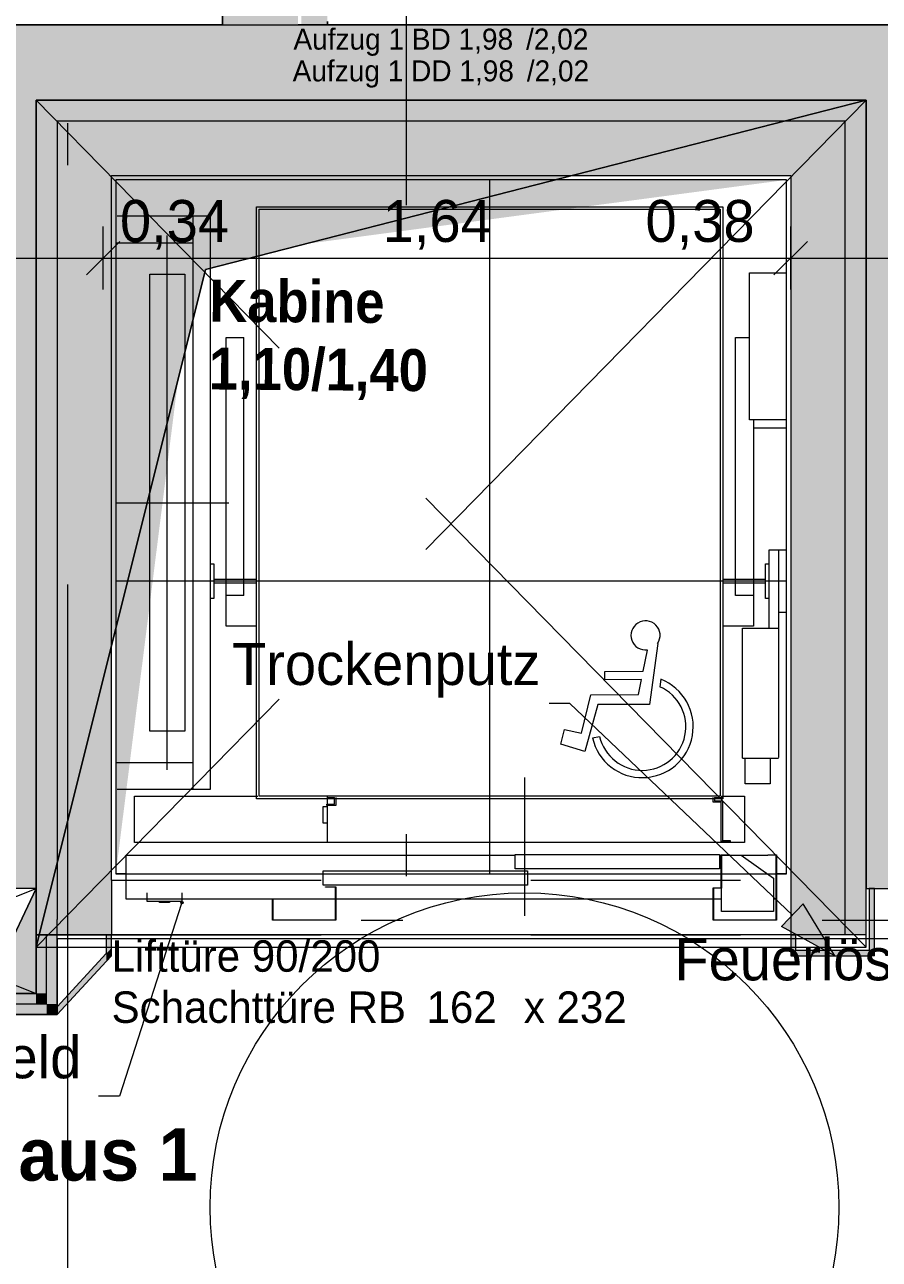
# Model space of a CAD drawing. Header units: metres. Extents: x -3 to 205, y -18 to 45.
# Drawn here: x 8.898 to 10.936, y -6.809 to -3.865 of the extents above; entities that cross this region are included whole.
import ezdxf

# ---------------------------------------------------------------- set-up
doc = ezdxf.new("R2010")
doc.units = ezdxf.units.M
doc.header["$MEASUREMENT"] = 0
for name, pattern in [('Achse', [0.004, 0.002, -0.001, 0, -0.001]), ('Schnittlinie', [0.006, 0.003, -0.0015, 0, -0.0015]), ('Strichlinie eng', [0.002, 0.0015, -0.0005]), ('Untersicht', [0.001, 0.0005, -0.0005])]:
    doc.linetypes.add(name, pattern=pattern)
for name, color, linetype in [('1._1.Stock PP STG1_3_000 Achsraster', 7, 'Continuous'), ('1._1.Stock PP STG1_3_120 Wand Innen tragend', 7, 'Continuous'), ('1._1.Stock PP STG1_3_130 Wand Innen', 7, 'Continuous'), ('1._1.Stock PP STG1_3_170 Schachtwände', 7, 'Continuous'), ('1._1.Stock PP STG1_3_210 Decke', 7, 'Continuous'), ('1._1.Stock PP STG1_3_220 Bodenaufbau', 7, 'Continuous'), ('1._1.Stock PP STG1_3_270 Deckendurchbruchsymbol', 7, 'Continuous'), ('1._1.Stock PP STG1_3_430 Aufzug', 7, 'Continuous'), ('1._1.Stock PP STG1_3_810 Raum', 7, 'Continuous'), ('1._1.Stock PP STG1_3_851 Marker Schnitt', 7, 'Continuous'), ('1._1.Stock PP STG1_3_870 Dokumentation allgemein', 7, 'Continuous'), ('1._1.Stock PP STG1_3_915 Allgemein Beschriftung.x', 7, 'Continuous'), ('1._1.Stock PP STG1_3_950 Polierplan Bemaßung', 7, 'Continuous'), ('1._1.Stock PP STG1_3_955 Polierplan Beschriftung', 7, 'Continuous')]:
    doc.layers.add(name, color=color, linetype=linetype)
doc.styles.add('ERSTELLTER_STIL_2', font='')
doc.styles.add('ERSTELLTER_STIL_4', font='', dxfattribs={"width": 0.936868})
doc.styles.add('ERSTELLTER_STIL_6', font='')
doc.styles.get('ERSTELLTER_STIL_2').set_extended_font_data('Eurostile')
doc.styles.get('ERSTELLTER_STIL_4').set_extended_font_data('Eurostile', bold=True)
doc.styles.get('ERSTELLTER_STIL_6').set_extended_font_data('Eurostile', bold=True)

msp = doc.modelspace()

# ---------------------------------------------------------------- hatches: boundary and pattern name
at = {"layer": '1._1.Stock PP STG1_3_120 Wand Innen tragend', "linetype": 'Continuous', "lineweight": 13, "true_color": 0x3f7f02}
for points in [[(9.55, -3.865), (9.55, 0.49), (9.37, 0.49), (9.37, -3.865)], [(8.745, -4.045), (8.925, -4.045), (8.745, -3.865)], [(8.745, -3.865), (8.925, -4.045), (8.925, -3.865)], [(10.905, -3.865), (8.925, -3.865), (8.925, -4.045), (10.905, -4.045)], [(10.905, -4.045), (11.085, -4.045), (11.085, -3.865)], [(10.905, -3.865), (10.905, -4.045), (11.085, -3.865)], [(8.745, -4.045), (8.745, -5.735), (8.8113, -5.805), (8.925, -5.805), (8.925, -4.045)], [(11.085, -5.745), (11.085, -4.045), (10.905, -4.045), (10.905, -5.745)], [(11.085, -5.745), (10.905, -5.925), (11.085, -5.925)], [(10.905, -5.745), (10.905, -5.925), (11.085, -5.745)], [(8.745, -5.805), (8.745, -5.925), (8.925, -5.925), (8.8113, -5.805)], [(8.925, -5.805), (8.8113, -5.805), (8.925, -5.925)]]:
    msp.add_hatch(color=76, dxfattribs=at).paths.add_polyline_path(points)
at = {"layer": '1._1.Stock PP STG1_3_120 Wand Innen tragend', "linetype": 'Continuous', "lineweight": 13, "true_color": 0xffaa00}
msp.add_hatch(color=40, dxfattribs=at).paths.add_polyline_path([(9.6075, -3.865), (9.6075, 0.49), (9.5575, 0.49), (9.5575, -3.865)])
at = {"layer": '1._1.Stock PP STG1_3_120 Wand Innen tragend', "linetype": 'Continuous', "lineweight": 13, "true_color": 0xfb02fe}
msp.add_hatch(color=6, dxfattribs=at).paths.add_polyline_path([(9.62, -3.865), (9.62, 0.49), (9.6075, 0.49), (9.6075, -3.865)])
at = {"layer": '1._1.Stock PP STG1_3_170 Schachtwände', "linetype": 'Continuous', "lineweight": 13, "true_color": 0xfb02fe}
for points in [[(10.925, -6.0725), (10.925, -5.925), (10.9125, -5.925), (10.9125, -6.0725)], [(8.95, -6.175), (8.95, -6.035), (8.925, -6.035), (8.925, -6.175)], [(8.975, -6.2), (8.975, -6.035), (8.95, -6.035), (8.95, -6.2)], [(9.105, -6.0666), (9.105, -6.035), (9.0925, -6.035), (9.0925, -6.0801)], [(10.7375, -6.0725), (10.7375, -6.035), (10.725, -6.035), (10.725, -6.0725)], [(9.0925, -6.0801), (8.975, -6.2066), (8.975, -6.225), (9.0925, -6.0985)], [(9.0925, -6.0801), (9.105, -6.085), (9.105, -6.0666)], [(9.0925, -6.0801), (9.0925, -6.0985), (9.105, -6.085)], [(10.7375, -6.0725), (10.725, -6.085), (10.7375, -6.085)], [(10.725, -6.0725), (10.725, -6.085), (10.7375, -6.0725)], [(10.9125, -6.0725), (10.7375, -6.0725), (10.7375, -6.085), (10.9125, -6.085)], [(10.9125, -6.085), (10.925, -6.085), (10.9125, -6.0725)], [(10.9125, -6.0725), (10.925, -6.085), (10.925, -6.0725)], [(8.925, -6.175), (8.295, -6.175), (8.295, -6.2), (8.925, -6.2)], [(8.925, -6.175), (8.95, -6.2), (8.95, -6.175)], [(8.925, -6.2), (8.95, -6.2), (8.925, -6.175)], [(8.95, -6.2), (8.295, -6.2), (8.295, -6.225), (8.95, -6.225)], [(8.95, -6.2), (8.975, -6.225), (8.975, -6.2)], [(8.95, -6.225), (8.975, -6.225), (8.95, -6.2)]]:
    msp.add_hatch(color=6, dxfattribs=at).paths.add_polyline_path(points)
at = {"layer": '1._1.Stock PP STG1_3_270 Deckendurchbruchsymbol', "linetype": 'Continuous', "lineweight": 0, "true_color": 0x3f3f3f}
msp.add_hatch(color=250, dxfattribs=at).paths.add_polyline_path([(10.905, -4.045), (8.925, -4.045), (8.925, -6.065), (9.329, -4.449)])
at = {"layer": '1._1.Stock PP STG1_3_270 Deckendurchbruchsymbol', "linetype": 'Continuous', "lineweight": 0}
msp.add_hatch(color=8, dxfattribs=at).paths.add_polyline_path([(8.295, -6.175), (8.925, -6.175), (8.925, -5.925), (8.8448, -6.0948)])
at = {"layer": '1._1.Stock PP STG1_3_430 Aufzug', "linetype": 'Continuous', "lineweight": 13, "true_color": 0xff6400}
for points in [[(8.925, -4.045), (8.975, -4.095), (8.975, -4.045)], [(8.925, -4.095), (8.975, -4.095), (8.925, -4.045)], [(8.975, -4.045), (8.975, -4.095), (10.855, -4.095), (10.855, -4.045)], [(10.855, -4.095), (10.905, -4.095), (10.905, -4.045)], [(10.855, -4.045), (10.855, -4.095), (10.905, -4.045)], [(8.925, -4.095), (8.925, -6.035), (8.975, -5.9989), (8.975, -4.095)], [(10.855, -4.095), (10.855, -5.9989), (10.905, -6.035), (10.905, -4.095)], [(8.975, -5.9989), (8.925, -6.035), (8.975, -6.035)], [(10.855, -5.9989), (10.855, -6.035), (10.905, -6.035)]]:
    msp.add_hatch(color=30, dxfattribs=at).paths.add_polyline_path(points)
at = {"layer": '1._1.Stock PP STG1_3_430 Aufzug', "linetype": 'Continuous', "lineweight": 13, "true_color": 0x3f7f02}
for points in [[(8.975, -4.095), (9.105, -4.225), (9.105, -4.095)], [(8.975, -4.225), (9.105, -4.225), (8.975, -4.095)], [(10.725, -4.095), (9.105, -4.095), (9.105, -4.225), (10.725, -4.225)], [(10.725, -4.225), (10.855, -4.225), (10.855, -4.095)], [(10.725, -4.095), (10.725, -4.225), (10.855, -4.095)], [(8.975, -4.225), (8.975, -5.905), (9.105, -5.905), (9.105, -4.225)], [(10.855, -5.905), (10.855, -4.225), (10.725, -4.225), (10.725, -5.905)], [(9.105, -5.905), (8.975, -5.9989), (8.975, -6.035), (9.105, -6.035)], [(8.975, -5.9989), (9.105, -5.905), (8.975, -5.905)], [(10.725, -5.905), (10.725, -6.035), (10.855, -6.035), (10.855, -5.9989)], [(10.725, -5.905), (10.855, -5.9989), (10.855, -5.905)]]:
    msp.add_hatch(color=76, dxfattribs=at).paths.add_polyline_path(points)
at = {"layer": '1._1.Stock PP STG1_3_430 Aufzug', "linetype": 'Continuous', "lineweight": 0, "true_color": 0x323232}
msp.add_hatch(color=250, dxfattribs=at).paths.add_polyline_path([(10.715, -4.235), (9.115, -4.235), (9.115, -5.89), (9.3, -4.4234)])
at = {"layer": '1._1.Stock PP STG1_3_950 Polierplan Bemaßung', "linetype": 'Continuous', "lineweight": 0, "true_color": 0x000000}
msp.add_hatch(color=18, dxfattribs=at).paths.add_polyline_path([(9.2705, -5.9585), (9.2707, -5.9595), (9.2712, -5.9603), (9.272, -5.9608), (9.273, -5.961), (9.274, -5.9608), (9.2748, -5.9603), (9.2753, -5.9595), (9.2755, -5.9585), (9.2753, -5.9575), (9.2748, -5.9567), (9.274, -5.9562), (9.273, -5.956), (9.272, -5.9562), (9.2712, -5.9567), (9.2707, -5.9575)])
at = {"layer": '1._1.Stock PP STG1_3_955 Polierplan Beschriftung', "linetype": 'Continuous', "lineweight": 0, "true_color": 0x000000}
msp.add_hatch(color=18, dxfattribs=at).paths.add_polyline_path([(10.8303, -6.085), (10.7548, -5.9614), (10.7031, -6.0157)])

# ---------------------------------------------------------------- linework, layer by layer
at = {"layer": '1._1.Stock PP STG1_3_000 Achsraster', "color": 5, "linetype": 'Achse', "lineweight": 0, "ltscale": 1000}
for p, q in [((9, 3), (9, -18)), ((-1.5, -6), (21, -6))]:
    msp.add_line(p, q, dxfattribs=at)
at = {"layer": '1._1.Stock PP STG1_3_120 Wand Innen tragend', "color": 7, "linetype": 'Continuous', "lineweight": 18, "ltscale": 1000, "flags": 128}
for points in [[(9.37, 0.49), (9.37, -3.865)], [(9.37, -3.865), (8.745, -3.865)], [(11.085, -3.865), (9.55, -3.865)], [(8.925, -4.045), (10.905, -4.045)], [(8.925, -5.925), (8.925, -4.045)], [(10.905, -4.045), (10.905, -5.925)], [(8.925, -5.925), (8.745, -5.925)], [(10.905, -5.925), (11.085, -5.925)]]:
    msp.add_lwpolyline(points, dxfattribs=at)
at = {"layer": '1._1.Stock PP STG1_3_120 Wand Innen tragend', "color": 7, "linetype": 'Continuous', "lineweight": 13, "ltscale": 1000, "flags": 128}
for points in [[(9.5575, -3.865), (9.55, -3.865)], [(9.6075, -3.865), (9.5575, -3.865)], [(9.62, -3.865), (9.6075, -3.865)], [(9.62, -3.865), (9.62, -3.8575)]]:
    msp.add_lwpolyline(points, dxfattribs=at)
at = {"layer": '1._1.Stock PP STG1_3_130 Wand Innen', "color": 7, "linetype": 'Continuous', "lineweight": 18, "ltscale": 1000, "flags": 128}
for points in [[(9.37, -3.865), (9.37, -3.845)], [(8.295, -3.865), (9.37, -3.865)], [(9.62, -3.8575), (9.62, -3.865)], [(9.62, -3.865), (11.085, -3.865)]]:
    msp.add_lwpolyline(points, dxfattribs=at)
at = {"layer": '1._1.Stock PP STG1_3_170 Schachtwände', "color": 7, "linetype": 'Continuous', "lineweight": 18, "ltscale": 1000}
for p, q in [((8.95, -6.175), (8.95, -6.035)), ((8.95, -6.2), (8.95, -6.175)), ((8.295, -6.2), (8.925, -6.2)), ((8.925, -6.2), (8.95, -6.2))]:
    msp.add_line(p, q, dxfattribs=at)
at = {"layer": '1._1.Stock PP STG1_3_170 Schachtwände', "color": 7, "linetype": 'Continuous', "lineweight": 13, "ltscale": 1000, "flags": 128}
for points in [[(10.9125, -5.925), (10.9125, -6.0725)], [(10.925, -5.925), (10.9125, -5.925)], [(10.925, -6.085), (10.925, -5.925)], [(9.0925, -6.035), (9.0925, -6.0801)], [(9.105, -6.035), (9.0925, -6.035)], [(9.105, -6.085), (9.105, -6.035)], [(10.725, -6.035), (10.725, -6.085)], [(10.725, -6.035), (10.7375, -6.035)], [(10.7375, -6.0725), (10.7375, -6.035)], [(9.0925, -6.0801), (8.975, -6.2066)], [(9.105, -6.085), (9.0925, -6.0985)], [(10.725, -6.085), (10.7375, -6.085)], [(10.9125, -6.0725), (10.7375, -6.0725)], [(10.7375, -6.085), (10.9125, -6.085)], [(10.925, -6.085), (10.9125, -6.085)], [(8.975, -6.225), (9.0925, -6.0985)], [(8.975, -6.225), (8.975, -6.2066)]]:
    msp.add_lwpolyline(points, dxfattribs=at)
at = {"layer": '1._1.Stock PP STG1_3_170 Schachtwände', "color": 7, "linetype": 'Continuous', "lineweight": 18, "ltscale": 1000, "flags": 128}
for points in [[(8.95, -6.035), (8.925, -6.035)], [(8.925, -6.035), (8.925, -6.175)], [(8.975, -6.035), (8.95, -6.035)], [(8.975, -6.2), (8.975, -6.035)], [(8.925, -6.175), (8.295, -6.175)], [(8.975, -6.225), (8.975, -6.2)], [(8.295, -6.225), (8.975, -6.225)]]:
    msp.add_lwpolyline(points, dxfattribs=at)
at = {"layer": '1._1.Stock PP STG1_3_210 Decke', "color": 7, "linetype": 'Continuous', "lineweight": 13, "ltscale": 1000, "true_color": 0xf4f4f4, "flags": 128}
msp.add_lwpolyline([(8.925, -6.065), (10.905, -6.065), (10.905, -4.045), (8.925, -4.045)], close=True, dxfattribs=at)
at = {"layer": '1._1.Stock PP STG1_3_220 Bodenaufbau', "color": 7, "linetype": 'Continuous', "lineweight": 13, "ltscale": 1000, "true_color": 0xf4f4f4, "flags": 128}
for points in [[(6.835, -6.225), (8.105, -6.225), (8.105, -5.735), (8.745, -5.735), (8.745, -3.865), (11.105, -3.865), (11.105, -6.225), (13.385, -6.225), (13.385, -8.775), (6.835, -8.775)], [(6.835, -8.775), (8.205, -8.775), (8.205, -7.555), (12.165, -7.555), (12.165, -8.775), (13.385, -8.775), (13.385, -6.225), (11.105, -6.225), (11.105, -6.045), (8.975, -6.045), (8.975, -6.225), (6.835, -6.225)]]:
    msp.add_lwpolyline(points, close=True, dxfattribs=at)
at = {"layer": '1._1.Stock PP STG1_3_270 Deckendurchbruchsymbol', "color": 7, "linetype": 'Strichlinie eng', "lineweight": 13, "ltscale": 1000}
for p, q in [((10.905, -4.045), (8.925, -6.065)), ((10.905, -6.065), (8.925, -4.045)), ((8.295, -6.175), (8.925, -5.925)), ((8.295, -5.925), (8.925, -6.175))]:
    msp.add_line(p, q, dxfattribs=at)
at = {"layer": '1._1.Stock PP STG1_3_270 Deckendurchbruchsymbol', "color": 7, "linetype": 'Continuous', "lineweight": 13, "ltscale": 1000, "flags": 128}
for points in [[(9.329, -4.449), (8.925, -6.065), (10.905, -6.065), (10.905, -4.045)], [(10.905, -4.045), (8.925, -4.045), (8.925, -6.065), (9.329, -4.449)], [(8.8448, -6.0948), (8.925, -5.925), (8.295, -5.925), (8.295, -6.175)], [(8.295, -6.175), (8.925, -6.175), (8.925, -5.925), (8.8448, -6.0948)]]:
    msp.add_lwpolyline(points, close=True, dxfattribs=at)
at = {"layer": '1._1.Stock PP STG1_3_270 Deckendurchbruchsymbol', "color": 7, "linetype": 'Strichlinie eng', "lineweight": 13, "ltscale": 1000, "flags": 128}
for points in [[(8.925, -4.045), (8.925, -6.065), (10.905, -6.065), (10.905, -4.045)], [(8.925, -6.175), (8.925, -5.925), (8.295, -5.925), (8.295, -6.175)]]:
    msp.add_lwpolyline(points, close=True, dxfattribs=at)
at = {"layer": '1._1.Stock PP STG1_3_430 Aufzug', "color": 7, "linetype": 'Continuous', "lineweight": 18, "ltscale": 1000}
for p, q in [((9.105, -4.095), (8.975, -4.095)), ((8.975, -4.095), (8.975, -4.225)), ((9.105, -4.095), (8.975, -4.095)), ((10.725, -4.095), (9.105, -4.095)), ((10.855, -4.095), (10.725, -4.095)), ((10.855, -4.225), (10.855, -4.095)), ((10.855, -4.225), (10.855, -4.095)), ((8.975, -4.225), (8.975, -5.905)), ((10.855, -5.905), (10.855, -4.225)), ((8.975, -5.905), (8.975, -5.9989)), ((9.105, -5.905), (9.105, -6.035)), ((9.105, -5.905), (9.105, -6.035)), ((10.725, -5.905), (10.725, -6.035)), ((10.725, -5.905), (10.725, -6.035)), ((10.855, -5.9989), (10.855, -5.905)), ((8.975, -6.035), (8.975, -5.9989)), ((10.855, -6.035), (10.855, -5.9989))]:
    msp.add_line(p, q, dxfattribs=at)
at = {"layer": '1._1.Stock PP STG1_3_430 Aufzug', "color": 7, "linetype": 'Continuous', "lineweight": 13, "ltscale": 1000}
for p, q in [((9.115, -4.235), (9.115, -5.89)), ((10.715, -4.235), (9.115, -4.235)), ((10.715, -5.89), (10.715, -4.235)), ((9.118, -4.321), (9.34, -4.321)), ((9.3, -5.689), (9.3, -4.321)), ((9.34, -4.321), (9.34, -5.689)), ((9.451, -4.299), (10.563, -4.299)), ((9.451, -5.711), (9.451, -4.299)), ((9.457, -4.305), (10.557, -4.305)), ((9.457, -5.705), (9.457, -4.305)), ((10.557, -4.305), (10.557, -5.705)), ((10.563, -4.299), (10.563, -5.711)), ((9.3, -4.386), (9.115, -4.386)), ((9.196, -5.55), (9.196, -4.46)), ((9.196, -4.46), (9.28, -4.46)), ((9.28, -4.46), (9.28, -5.55)), ((10.627, -4.457), (10.715, -4.457)), ((10.627, -4.807), (10.627, -4.457)), ((9.378, -5.2995), (9.378, -4.6112)), ((9.378, -4.6112), (9.4205, -4.6112)), ((9.4205, -5.2265), (9.4205, -4.6112)), ((10.5935, -4.6112), (10.627, -4.6112)), ((10.5935, -5.2265), (10.5935, -4.6112)), ((10.715, -4.807), (10.627, -4.807)), ((10.636, -4.807), (10.636, -5.2995)), ((10.715, -4.8275), (10.636, -4.8275)), ((10.674, -5.117), (10.715, -5.117)), ((10.674, -5.304), (10.674, -5.117)), ((10.696, -5.117), (10.696, -5.6125)), ((9.34, -5.151), (9.349, -5.151)), ((9.349, -5.151), (9.349, -5.233)), ((10.665, -5.233), (10.665, -5.151)), ((10.665, -5.151), (10.674, -5.151)), ((9.349, -5.1875), (9.451, -5.1875)), ((9.451, -5.1965), (9.349, -5.1965)), ((10.563, -5.1875), (10.665, -5.1875)), ((10.665, -5.1965), (10.563, -5.1965)), ((9.349, -5.233), (9.34, -5.233)), ((9.4205, -5.2265), (9.378, -5.2265)), ((10.636, -5.2265), (10.5935, -5.2265)), ((10.674, -5.233), (10.665, -5.233)), ((10.715, -5.267), (10.696, -5.267)), ((9.451, -5.2995), (9.378, -5.2995)), ((10.636, -5.2995), (10.563, -5.2995)), ((10.6103, -5.304), (10.696, -5.304)), ((10.6103, -5.614), (10.6103, -5.304)), ((10.373, -5.4069), (10.3833, -5.3565)), ((10.4077, -5.3403), (10.3882, -5.4859)), ((10.2819, -5.4073), (10.373, -5.4069)), ((10.282, -5.4272), (10.2819, -5.4073)), ((10.3689, -5.4268), (10.282, -5.4272)), ((10.3616, -5.4625), (10.3689, -5.4268)), ((10.4155, -5.4258), (10.4131, -5.4437)), ((10.2258, -5.5544), (10.2483, -5.4629)), ((10.2483, -5.4629), (10.3616, -5.4625)), ((10.2646, -5.4864), (10.2341, -5.5983)), ((10.3882, -5.4859), (10.2646, -5.4864)), ((9.28, -5.55), (9.196, -5.55)), ((10.1766, -5.5809), (10.1853, -5.5456)), ((10.1853, -5.5456), (10.2258, -5.5544)), ((10.2522, -5.5659), (10.2691, -5.562)), ((10.2341, -5.5983), (10.1766, -5.5809)), ((10.6103, -5.614), (10.696, -5.614)), ((10.616, -5.6755), (10.616, -5.614)), ((10.616, -5.6755), (10.616, -5.614)), ((10.676, -5.614), (10.676, -5.6755)), ((10.676, -5.614), (10.676, -5.6755)), ((9.115, -5.624), (9.3, -5.624)), ((10.676, -5.6755), (10.616, -5.6755)), ((10.676, -5.6755), (10.616, -5.6755)), ((9.34, -5.689), (9.118, -5.689)), ((9.16, -5.815), (9.16, -5.705)), ((9.16, -5.705), (9.454, -5.705)), ((10.563, -5.711), (9.451, -5.711)), ((10.557, -5.705), (9.457, -5.705)), ((9.62, -5.708), (9.62, -5.705)), ((9.62, -5.724), (9.62, -5.708)), ((9.62, -5.708), (9.637, -5.708)), ((9.637, -5.724), (9.637, -5.708)), ((9.637, -5.724), (9.637, -5.708)), ((9.64, -5.708), (9.64, -5.727)), ((9.64, -5.708), (9.64, -5.727)), ((10.54, -5.719), (10.54, -5.708)), ((10.54, -5.719), (10.54, -5.708)), ((10.543, -5.708), (10.543, -5.716)), ((10.543, -5.708), (10.543, -5.716)), ((10.543, -5.708), (10.56, -5.708)), ((10.56, -5.705), (10.615, -5.705)), ((10.56, -5.705), (10.615, -5.705)), ((10.56, -5.705), (10.56, -5.708)), ((10.56, -5.708), (10.56, -5.716)), ((10.615, -5.705), (10.615, -5.815)), ((10.615, -5.705), (10.615, -5.815)), ((9.61, -5.769), (9.61, -5.729)), ((9.61, -5.729), (9.62, -5.729)), ((9.61, -5.769), (9.61, -5.729)), ((9.61, -5.729), (9.62, -5.729)), ((9.6185, -5.727), (9.6185, -5.724)), ((9.6185, -5.724), (9.637, -5.724)), ((9.6185, -5.727), (9.6185, -5.724)), ((9.6185, -5.724), (9.637, -5.724)), ((9.64, -5.727), (9.6185, -5.727)), ((9.64, -5.727), (9.6185, -5.727)), ((9.62, -5.815), (9.62, -5.727)), ((10.559, -5.719), (10.54, -5.719)), ((10.559, -5.719), (10.54, -5.719)), ((10.543, -5.716), (10.562, -5.716)), ((10.543, -5.716), (10.562, -5.716)), ((10.559, -5.813), (10.559, -5.719)), ((10.559, -5.813), (10.559, -5.719)), ((10.562, -5.716), (10.562, -5.81)), ((10.562, -5.716), (10.562, -5.81)), ((9.62, -5.769), (9.61, -5.769)), ((9.62, -5.769), (9.61, -5.769)), ((9.62, -5.815), (9.16, -5.815)), ((9.62, -5.815), (9.16, -5.815)), ((10.56, -5.815), (9.62, -5.815)), ((10.5805, -5.813), (10.559, -5.813)), ((10.5805, -5.813), (10.559, -5.813)), ((10.56, -5.813), (10.56, -5.815)), ((10.615, -5.815), (10.56, -5.815)), ((10.615, -5.815), (10.56, -5.815)), ((10.562, -5.81), (10.5805, -5.81)), ((10.562, -5.81), (10.5805, -5.81)), ((10.5805, -5.81), (10.5805, -5.813)), ((10.5805, -5.81), (10.5805, -5.813)), ((9.14, -5.95), (9.14, -5.845)), ((9.14, -5.845), (10.0676, -5.845)), ((10.0676, -5.878), (10.0676, -5.844)), ((10.0676, -5.844), (10.555, -5.844)), ((10.555, -5.844), (10.555, -5.878)), ((10.555, -5.845), (10.559, -5.845)), ((10.559, -5.8445), (10.58, -5.8445)), ((10.559, -5.923), (10.559, -5.8445)), ((10.56, -5.98), (10.56, -5.845)), ((10.56, -5.845), (10.607, -5.845)), ((10.56, -5.8455), (10.56, -5.924)), ((10.58, -5.8445), (10.58, -5.845)), ((10.607, -5.845), (10.6705, -5.845)), ((10.607, -5.845), (10.684, -5.9)), ((10.6705, -5.8455), (10.6705, -5.8445)), ((10.6705, -5.8445), (10.691, -5.8445)), ((10.69, -5.8455), (10.6705, -5.8455)), ((10.69, -5.8455), (10.69, -5.95)), ((10.69, -5.9995), (10.69, -5.8455)), ((10.691, -5.8445), (10.691, -6.0005)), ((9.61, -5.917), (9.61, -5.883)), ((9.61, -5.883), (10.0975, -5.883)), ((10.555, -5.878), (10.0676, -5.878)), ((10.0975, -5.883), (10.0975, -5.917)), ((9.14, -5.89), (9.115, -5.89)), ((9.115, -5.89), (9.14, -5.89)), ((9.115, -5.89), (10.715, -5.89)), ((10.0975, -5.917), (9.61, -5.917)), ((10.684, -5.9), (10.684, -5.98)), ((10.715, -5.89), (10.691, -5.89)), ((10.691, -5.89), (10.715, -5.89)), ((9.19, -5.9555), (9.19, -5.9355)), ((9.273, -5.9355), (9.273, -5.9555)), ((9.6155, -5.922), (9.6155, -5.921)), ((9.6155, -5.921), (9.64, -5.921)), ((9.639, -5.922), (9.6155, -5.922)), ((9.639, -5.9995), (9.639, -5.922)), ((9.64, -5.921), (9.64, -6.0005)), ((10.54, -5.923), (10.559, -5.923)), ((10.54, -6.0005), (10.54, -5.923)), ((10.56, -5.924), (10.541, -5.924)), ((10.541, -5.924), (10.541, -5.9995)), ((9.4495, -5.95), (9.14, -5.95)), ((9.273, -5.9555), (9.19, -5.9555)), ((9.2165, -5.956), (9.2165, -5.9555)), ((9.2176, -5.956), (9.2165, -5.956)), ((9.2209, -5.956), (9.2176, -5.956)), ((9.2195, -5.9565), (9.2204, -5.9565)), ((9.2195, -5.9585), (9.2195, -5.9565)), ((9.2204, -5.9585), (9.2195, -5.9585)), ((9.2204, -5.9565), (9.223, -5.9565)), ((9.223, -5.9585), (9.2204, -5.9585)), ((9.2258, -5.956), (9.2209, -5.956)), ((9.223, -5.9565), (9.2269, -5.9565)), ((9.2269, -5.9585), (9.223, -5.9585)), ((9.2315, -5.956), (9.2258, -5.956)), ((9.2269, -5.9565), (9.2315, -5.9565)), ((9.2315, -5.9585), (9.2269, -5.9585)), ((9.2372, -5.956), (9.2315, -5.956)), ((9.2315, -5.9565), (9.2361, -5.9565)), ((9.2361, -5.9585), (9.2315, -5.9585)), ((9.2361, -5.9565), (9.24, -5.9565)), ((9.24, -5.9585), (9.2361, -5.9585)), ((9.2421, -5.956), (9.2372, -5.956)), ((9.24, -5.9565), (9.2426, -5.9565)), ((9.2426, -5.9585), (9.24, -5.9585)), ((9.2454, -5.956), (9.2421, -5.956)), ((9.2426, -5.9565), (9.2435, -5.9565)), ((9.2435, -5.9585), (9.2426, -5.9585)), ((9.2435, -5.9565), (9.2435, -5.9585)), ((9.2465, -5.956), (9.2454, -5.956)), ((9.2465, -5.9555), (9.2465, -5.956)), ((9.4495, -5.9505), (9.4495, -5.9495)), ((9.4495, -5.9495), (9.49, -5.9495)), ((9.489, -5.9505), (9.4495, -5.9505)), ((9.489, -6.0005), (9.489, -5.9505)), ((9.49, -5.9495), (9.49, -5.9995)), ((9.639, -5.95), (9.49, -5.95)), ((10.54, -5.95), (9.64, -5.95)), ((10.56, -5.95), (10.541, -5.95)), ((10.69, -5.95), (10.684, -5.95)), ((9.64, -6.0005), (9.489, -6.0005)), ((9.49, -5.9995), (9.639, -5.9995)), ((10.691, -6.0005), (10.54, -6.0005)), ((10.541, -5.9995), (10.69, -5.9995)), ((10.684, -5.98), (10.56, -5.98))]:
    msp.add_line(p, q, dxfattribs=at)
at = {"layer": '1._1.Stock PP STG1_3_430 Aufzug', "color": 7, "linetype": 'Achse', "lineweight": 13, "ltscale": 1000}
for p, q in [((10.007, -5.89), (10.007, -4.235)), ((9.238, -5.642), (9.238, -4.368)), ((9.115, -5.005), (9.385, -5.005)), ((10.715, -5.192), (9.115, -5.192)), ((10.09, -5.66), (10.09, -5.99))]:
    msp.add_line(p, q, dxfattribs=at)
at = {"layer": '1._1.Stock PP STG1_3_430 Aufzug', "color": 8, "linetype": 'Untersicht', "lineweight": 13, "ltscale": 1000}
for p, q in [((9.105, -5.905), (10.725, -5.905)), ((9.105, -5.905), (10.725, -5.905)), ((9.105, -6.035), (10.725, -6.035)), ((9.105, -6.035), (10.725, -6.035))]:
    msp.add_line(p, q, dxfattribs=at)
at = {"layer": '1._1.Stock PP STG1_3_430 Aufzug', "color": 7, "linetype": 'Continuous', "lineweight": 13, "ltscale": 1000, "flags": 128}
for points in [[(8.925, -4.045), (8.975, -4.045)], [(8.925, -4.045), (8.925, -6.035)], [(10.905, -4.045), (8.975, -4.045)], [(10.905, -4.045), (10.905, -4.095)], [(10.905, -6.035), (10.905, -4.095)], [(8.925, -6.035), (8.975, -6.035)], [(10.905, -6.035), (10.855, -6.035)]]:
    msp.add_lwpolyline(points, dxfattribs=at)
at = {"layer": '1._1.Stock PP STG1_3_430 Aufzug', "color": 7, "linetype": 'Continuous', "lineweight": 18, "ltscale": 1000, "flags": 128}
for points in [[(9.105, -5.905), (9.105, -4.225)], [(9.105, -4.225), (10.725, -4.225)], [(10.725, -4.225), (10.725, -5.905)], [(8.975, -6.035), (9.105, -6.035)], [(10.855, -6.035), (10.725, -6.035)]]:
    msp.add_lwpolyline(points, dxfattribs=at)
at = {"layer": '1._1.Stock PP STG1_3_430 Aufzug', "color": 30, "linetype": 'Continuous', "lineweight": 13, "ltscale": 1000, "true_color": 0xff6400, "flags": 128}
msp.add_lwpolyline([(8.925, -6.065), (10.905, -6.065), (10.905, -6.035), (8.925, -6.035)], close=True, dxfattribs=at)
at = {"layer": '1._1.Stock PP STG1_3_430 Aufzug', "color": 30, "linetype": 'Untersicht', "lineweight": 13, "ltscale": 1000, "true_color": 0xff6400, "flags": 128}
msp.add_lwpolyline([(8.925, -6.065), (10.905, -6.065), (10.905, -6.035), (8.925, -6.035)], close=True, dxfattribs=at)
at = {"layer": '1._1.Stock PP STG1_3_430 Aufzug', "color": 7, "linetype": 'Continuous', "lineweight": 13, "ltscale": 1000}
for centre, radius, start, end in [((10.3787, -5.3212), 0.0347, 326.5723, 277.3675), ((10.3708, -5.5389), 0.1216, 192.7923, 68.4146), ((10.3708, -5.5389), 0.1042, 192.7923, 66.0275)]:
    msp.add_arc(centre, radius, start, end, dxfattribs=at)
at = {"layer": '1._1.Stock PP STG1_3_851 Marker Schnitt', "color": 7, "linetype": 'Schnittlinie', "lineweight": 13, "ltscale": 1000}
msp.add_line((9.8079, 4.805), (9.8079, -11.7), dxfattribs=at)
at = {"layer": '1._1.Stock PP STG1_3_870 Dokumentation allgemein', "color": 190, "linetype": 'Continuous', "lineweight": 0, "ltscale": 1000, "true_color": 0x9900ff}
msp.add_circle((10.09, -6.685), 0.75, dxfattribs=at)
at = {"layer": '1._1.Stock PP STG1_3_950 Polierplan Bemaßung', "color": 6, "linetype": 'Continuous', "lineweight": 13, "ltscale": 1000, "true_color": 0xfb02fe}
for p, q in [((9.085, -4.4966), (9.085, -4.3466)), ((10.725, -4.4966), (10.725, -4.3466)), ((9.125, -4.3816), (9.045, -4.4616)), ((10.765, -4.3816), (10.685, -4.4616)), ((8.745, -4.4216), (9.085, -4.4216)), ((9.085, -4.4216), (10.725, -4.4216)), ((10.725, -4.4216), (11.105, -4.4216))]:
    msp.add_line(p, q, dxfattribs=at)
at = {"layer": '1._1.Stock PP STG1_3_950 Polierplan Bemaßung', "color": 7, "linetype": 'Continuous', "lineweight": 13, "ltscale": 1000}
for p, q in [((9.2722, -5.9609), (9.1242, -6.42)), ((9.1242, -6.42), (9.0742, -6.42))]:
    msp.add_line(p, q, dxfattribs=at)
msp.add_circle((9.273, -5.9585), 0.0025, dxfattribs=at)
at = {"layer": '1._1.Stock PP STG1_3_955 Polierplan Beschriftung', "color": 7, "linetype": 'Continuous', "lineweight": 13, "ltscale": 1000}
for p, q in [((10.1982, -5.4834), (10.1485, -5.4834)), ((10.7289, -5.9885), (10.1982, -5.4834)), ((10.7031, -6.0157), (10.7548, -5.9614)), ((10.8303, -6.085), (10.7548, -5.9614)), ((10.8303, -6.085), (10.7031, -6.0157))]:
    msp.add_line(p, q, dxfattribs=at)

# ---------------------------------------------------------------- texts
at = {"layer": '1._1.Stock PP STG1_3_270 Deckendurchbruchsymbol', "color": 1, "linetype": 'Continuous', "lineweight": 0, "char_height": 0.05, "attachment_point": 8, "style": 'ERSTELLTER_STIL_2'}
for s, insert in [('\\A1;{\\pqc;\\pt0;\\fEurostile|b0|i0|c0|p0;\\W1.000000;Aufzug 1 BD 1,98\\fEurostile|b0|i0|c0|p0;\\W1.000000;\\A1{\\H.66x;\\S^  ;}\\fEurostile|b0|i0|c0|p0;\\W1.000000; /2,02\\fEurostile|b0|i0|c0|p0;\\W1.000000;\\A1{\\H.66x;\\S^  ;}\\fEurostile|b0|i0|c0|p0;\\W1.000000;\\fEurostile|b0|i0|c0|p0;\\W1.000000;\\A1{\\H.66x;\\S^  ;}}', (9.9029, -3.9395)), ('\\A1;{\\pqc;\\pt0;\\fEurostile|b0|i0|c0|p0;\\W1.000000;Aufzug 1 DD 1,98\\fEurostile|b0|i0|c0|p0;\\W1.000000;\\A1{\\H.66x;\\S^  ;}\\fEurostile|b0|i0|c0|p0;\\W1.000000; /2,02\\fEurostile|b0|i0|c0|p0;\\W1.000000;\\A1{\\H.66x;\\S^  ;}\\fEurostile|b0|i0|c0|p0;\\W1.000000;\\fEurostile|b0|i0|c0|p0;\\W1.000000;\\A1{\\H.66x;\\S^  ;}}', (9.9029, -4.0152))]:
    msp.add_mtext(s, dxfattribs=dict(at, insert=insert))
at = {"layer": '1._1.Stock PP STG1_3_810 Raum', "color": 7, "linetype": 'Continuous', "lineweight": 13, "insert": (8.1213, -6.4964), "char_height": 0.125, "attachment_point": 1, "style": 'ERSTELLTER_STIL_6'}
msp.add_mtext('\\A1;{\\pql;\\pt0;\\fEurostile|b1|i0|c0|p0;\\W1.000000;Treppenhaus 1}', dxfattribs=at)
at = {"layer": '1._1.Stock PP STG1_3_915 Allgemein Beschriftung.x', "color": 7, "linetype": 'Continuous', "lineweight": 13, "insert": (9.3365, -4.7572), "char_height": 0.1, "attachment_point": 7, "rotation": 359.5372, "line_spacing_factor": 0.969933, "style": 'ERSTELLTER_STIL_4'}
msp.add_mtext('\\A1;{\\pql;\\fEurostile|b1|i0|c0|p0;\\W0.936868;Kabine\\P\\pql;\\fEurostile|b1|i0|c0|p0;\\W0.936868;1,10/1,40}', dxfattribs=at)
at = {"layer": '1._1.Stock PP STG1_3_950 Polierplan Bemaßung', "color": 6, "linetype": 'Continuous', "lineweight": 13, "true_color": 0xfb02fe, "char_height": 0.1, "width": 0.306373, "attachment_point": 7, "style": 'ERSTELLTER_STIL_2'}
for s, insert in [('\\A1;{\\pql;\\fEurostile|b0|i0|c0|p0;\\W1.000000;0,34}', (9.125, -4.4016)), ('\\A1;{\\pql;\\fEurostile|b0|i0|c0|p0;\\W1.000000;1,64}', (9.7518, -4.4016)), ('\\A1;{\\pql;\\fEurostile|b0|i0|c0|p0;\\W1.000000;0,38}', (10.3786, -4.4016))]:
    msp.add_mtext(s, dxfattribs=dict(at, insert=insert))
at = {"layer": '1._1.Stock PP STG1_3_950 Polierplan Bemaßung', "color": 7, "linetype": 'Continuous', "lineweight": 13, "style": 'ERSTELLTER_STIL_2'}
for s, insert, char_height, attachment_point in [('\\A1;{\\pql;\\pt0,1;\\fEurostile|b0|i0|c0|p0;\\W1.000000;}', (9.105, -6.035), 0.075, 1), ('\\A1;{\\pql;\\pt0,1;\\fEurostile|b0|i0|c0|p0;\\W1.000000;Lifttüre 90/200\\fEurostile|b0|i0|c0|p0;\\W1.000000;\\A1{\\H.66x;\\S^  ;}\\fEurostile|b0|i0|c0|p0;\\W1.000000;\\fEurostile|b0|i0|c0|p0;\\W1.000000;\\A1{\\H.66x;\\S^  ;}\\fEurostile|b0|i0|c0|p0;\\W1.000000;\\fEurostile|b0|i0|c0|p0;\\W1.000000;\\fEurostile|b0|i0|c0|p0;\\W1.000000;\\fEurostile|b0|i0|c0|p0;\\W1.000000;\\fEurostile|b0|i0|c0|p0;\\W1.000000;\\fEurostile|b0|i0|c0|p0;\\W1.000000;\\fEurostile|b0|i0|c0|p0;\\W1.000000;\\A1{\\H.66x;\\S^  ;}\\fEurostile|b0|i0|c0|p0;\\W1.000000;\\fEurostile|b0|i0|c0|p0;\\W1.000000;\\A1{\\H.66x;\\S^  ;}\\fEurostile|b0|i0|c0|p0;\\W1.000000;\\fEurostile|b0|i0|c0|p0;\\W1.000000;\\fEurostile|b0|i0|c0|p0;\\W1.000000;\\fEurostile|b0|i0|c0|p0;\\W1.000000;\\fEurostile|b0|i0|c0|p0;\\W1.000000;\\fEurostile|b0|i0|c0|p0;\\W1.000000;\\fEurostile|b0|i0|c0|p0;\\W1.000000;\\A1{\\H.66x;\\S^  ;}\\fEurostile|b0|i0|c0|p0;\\W1.000000;\\fEurostile|b0|i0|c0|p0;\\W1.000000;\\A1{\\H.66x;\\S^  ;}\\fEurostile|b0|i0|c0|p0;\\W1.000000;\\fEurostile|b0|i0|c0|p0;\\W1.000000;\\fEurostile|b0|i0|c0|p0;\\W1.000000;\\fEurostile|b0|i0|c0|p0;\\W1.000000;\\fEurostile|b0|i0|c0|p0;\\W1.000000;\\fEurostile|b0|i0|c0|p0;\\W1.000000;\\fEurostile|b0|i0|c0|p0;\\W1.000000;\\A1{\\H.66x;\\S^  ;}\\fEurostile|b0|i0|c0|p0;\\W1.000000;\\fEurostile|b0|i0|c0|p0;\\W1.000000;\\A1{\\H.66x;\\S^  ;}\\fEurostile|b0|i0|c0|p0;\\W1.000000;\\fEurostile|b0|i0|c0|p0;\\W1.000000;\\fEurostile|b0|i0|c0|p0;\\W1.000000;\\fEurostile|b0|i0|c0|p0;\\W1.000000;\\fEurostile|b0|i0|c0|p0;\\W1.000000;\\fEurostile|b0|i0|c0|p0;\\W1.000000;\\fEurostile|b0|i0|c0|p0;\\W1.000000;\\A1{\\H.66x;\\S^  ;}\\fEurostile|b0|i0|c0|p0;\\W1.000000;\\fEurostile|b0|i0|c0|p0;\\W1.000000;\\A1{\\H.66x;\\S^  ;}\\fEurostile|b0|i0|c0|p0;\\W1.000000;\\fEurostile|b0|i0|c0|p0;\\W1.000000;\\fEurostile|b0|i0|c0|p0;\\W1.000000;\\fEurostile|b0|i0|c0|p0;\\W1.000000;\\fEurostile|b0|i0|c0|p0;\\W1.000000;\\fEurostile|b0|i0|c0|p0;\\W1.000000;\\fEurostile|b0|i0|c0|p0;\\W1.000000;\\A1{\\H.66x;\\S^  ;}\\fEurostile|b0|i0|c0|p0;\\W1.000000;}', (9.105, -6.0483), 0.075, 1), ('\\A1;{\\pql;\\pt0,1;\\fEurostile|b0|i0|c0|p0;\\W1.000000;Schachttüre RB}', (9.105, -6.1702), 0.075, 1), ('\\A1;{\\pql;\\pt0,1;\\fEurostile|b0|i0|c0|p0;\\W1.000000;162\\fEurostile|b0|i0|c0|p0;\\W1.000000;\\A1{\\H.66x;\\S^  ;}\\fEurostile|b0|i0|c0|p0;\\W1.000000;\\fEurostile|b0|i0|c0|p0;\\W1.000000;\\A1{\\H.66x;\\S^  ;}\\fEurostile|b0|i0|c0|p0;\\W1.000000; x \\fEurostile|b0|i0|c0|p0;\\W1.000000;\\fEurostile|b0|i0|c0|p0;\\W1.000000;\\fEurostile|b0|i0|c0|p0;\\W1.000000;\\fEurostile|b0|i0|c0|p0;\\W1.000000;\\fEurostile|b0|i0|c0|p0;\\W1.000000;232\\fEurostile|b0|i0|c0|p0;\\W1.000000;\\A1{\\H.66x;\\S^  ;}\\fEurostile|b0|i0|c0|p0;\\W1.000000;\\fEurostile|b0|i0|c0|p0;\\W1.000000;\\A1{\\H.66x;\\S^  ;}\\fEurostile|b0|i0|c0|p0;\\W1.000000;\\fEurostile|b0|i0|c0|p0;\\W1.000000;\\fEurostile|b0|i0|c0|p0;\\W1.000000;\\fEurostile|b0|i0|c0|p0;\\W1.000000;\\fEurostile|b0|i0|c0|p0;\\W1.000000;\\fEurostile|b0|i0|c0|p0;\\W1.000000;\\fEurostile|b0|i0|c0|p0;\\W1.000000;\\A1{\\H.66x;\\S^  ;}\\fEurostile|b0|i0|c0|p0;\\W1.000000;\\fEurostile|b0|i0|c0|p0;\\W1.000000;\\A1{\\H.66x;\\S^  ;}\\fEurostile|b0|i0|c0|p0;\\W1.000000;\\fEurostile|b0|i0|c0|p0;\\W1.000000;\\fEurostile|b0|i0|c0|p0;\\W1.000000;\\fEurostile|b0|i0|c0|p0;\\W1.000000;\\fEurostile|b0|i0|c0|p0;\\W1.000000;\\fEurostile|b0|i0|c0|p0;\\W1.000000;\\fEurostile|b0|i0|c0|p0;\\W1.000000;\\A1{\\H.66x;\\S^  ;}\\fEurostile|b0|i0|c0|p0;\\W1.000000;\\fEurostile|b0|i0|c0|p0;\\W1.000000;\\A1{\\H.66x;\\S^  ;}\\fEurostile|b0|i0|c0|p0;\\W1.000000;\\fEurostile|b0|i0|c0|p0;\\W1.000000;\\fEurostile|b0|i0|c0|p0;\\W1.000000;\\fEurostile|b0|i0|c0|p0;\\W1.000000;\\fEurostile|b0|i0|c0|p0;\\W1.000000;\\fEurostile|b0|i0|c0|p0;\\W1.000000;\\fEurostile|b0|i0|c0|p0;\\W1.000000;\\A1{\\H.66x;\\S^  ;}\\fEurostile|b0|i0|c0|p0;\\W1.000000;\\fEurostile|b0|i0|c0|p0;\\W1.000000;\\A1{\\H.66x;\\S^  ;}\\fEurostile|b0|i0|c0|p0;\\W1.000000;\\fEurostile|b0|i0|c0|p0;\\W1.000000;\\fEurostile|b0|i0|c0|p0;\\W1.000000;\\fEurostile|b0|i0|c0|p0;\\W1.000000;\\fEurostile|b0|i0|c0|p0;\\W1.000000;\\fEurostile|b0|i0|c0|p0;\\W1.000000;\\fEurostile|b0|i0|c0|p0;\\W1.000000;\\A1{\\H.66x;\\S^  ;}\\fEurostile|b0|i0|c0|p0;\\W1.000000;}', (9.8564, -6.1702), 0.075, 1), ('\\A1;{\\pql;\\fEurostile|b0|i0|c0|p0;\\W1.000000;Aufzug Bedienerfeld}', (7.8285, -6.4075), 0.1, 7)]:
    msp.add_mtext(s, dxfattribs=dict(at, insert=insert, char_height=char_height, attachment_point=attachment_point))
at = {"layer": '1._1.Stock PP STG1_3_955 Polierplan Beschriftung', "color": 7, "linetype": 'Continuous', "lineweight": 13, "char_height": 0.1, "style": 'ERSTELLTER_STIL_2'}
for s, insert, attachment_point in [('\\A1;{\\pql;\\fEurostile|b0|i0|c0|p0;\\W1.000000;Trockenputz}', (9.3922, -5.4697), 7), ('\\A1;{\\pql;\\fEurostile|b0|i0|c0|p0;\\W1.000000;Feuerlöscher}', (10.4476, -6.0438), 1)]:
    msp.add_mtext(s, dxfattribs=dict(at, insert=insert, attachment_point=attachment_point))

doc.saveas('drawing.dxf')
